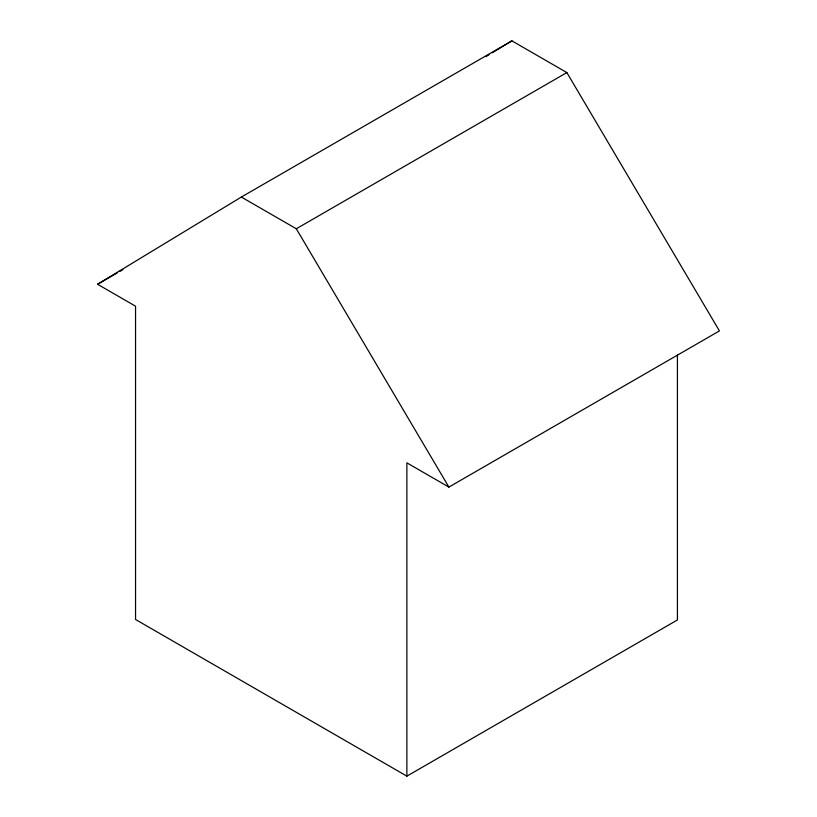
<?xml version="1.0" encoding="UTF-8"?>
<svg xmlns="http://www.w3.org/2000/svg" width="817" height="817" viewBox="0 0 817 817"><rect width="100%" height="100%" fill="white"/><g stroke="black" fill="none" stroke-linecap="round" stroke-linejoin="round"><path stroke-width="1.23" d="M406.876 776.15L135.551 619.5L135.551 306.201L97.57 284.265L241.352 197.05L511.902 40.85L566.855 72.58L719.43 330.905L448.89 487.095L406.876 462.851L406.876 776.15L677.426 619.95L677.426 355.048M485.758 56.71L489.026 54.729M492.294 52.748L511.902 40.85M97.57 284.265L117.444 272.796M119.66 271.52L122.969 269.6M241.352 197.05L296.305 228.77L566.855 72.58M296.305 228.77L448.89 487.095"/></g></svg>
